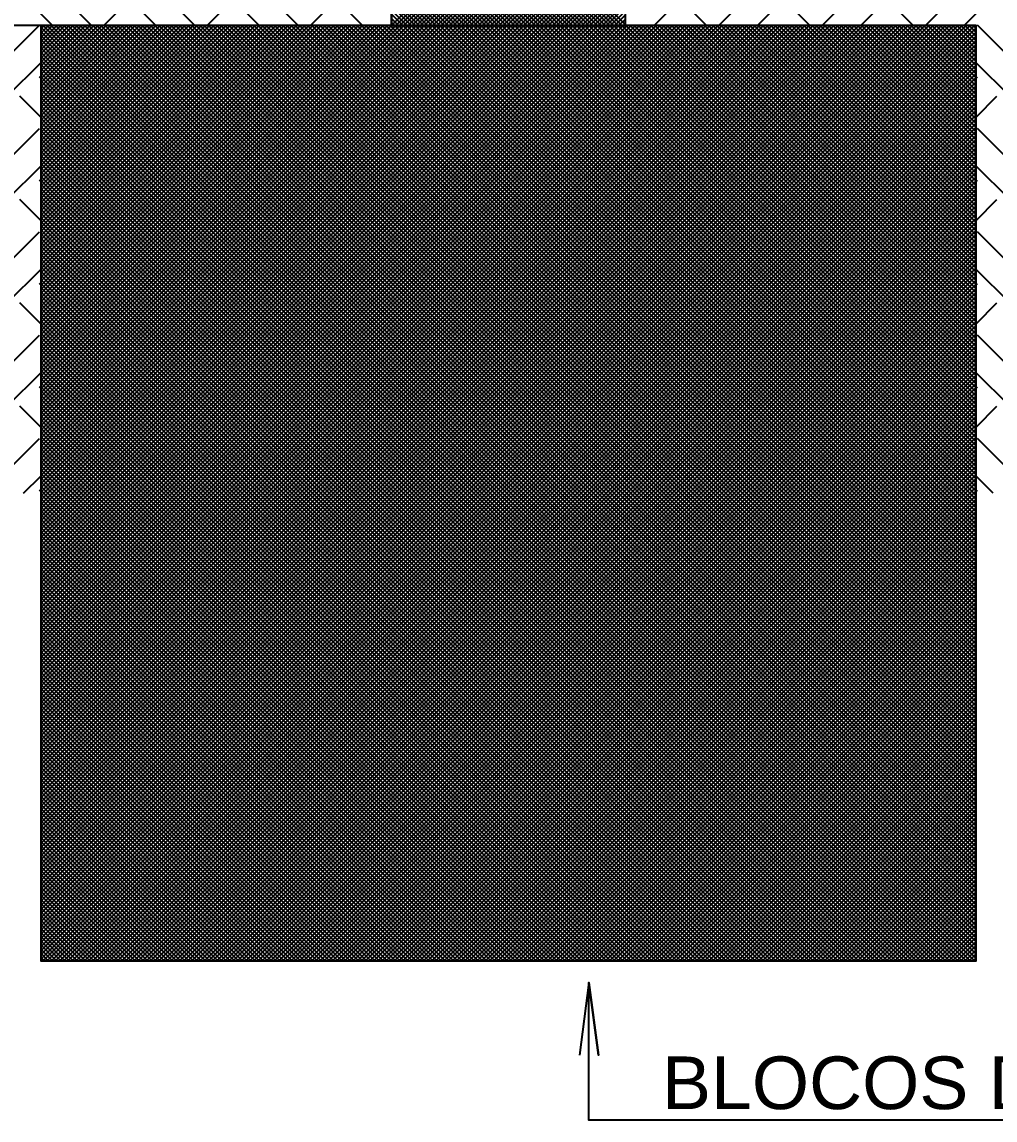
# Model space of a CAD drawing. Extents: x 0 to 119, y 0 to 84.
# Drawn here: x 56.791 to 60.12, y 44.114 to 47.871 of the extents above; entities that cross this region are included whole.
import ezdxf

# ---------------------------------------------------------------- set-up
doc = ezdxf.new("R2010")
doc.units = 0
doc.header["$MEASUREMENT"] = 0
doc.linetypes.add('ESTILO_TQS_0002', pattern=[0.4, 0.1, -0.3])
for name, color, linetype in [('1', 3, 'CONTINUOUS'), ('29', 9, 'CONTINUOUS'), ('3', 7, 'CONTINUOUS'), ('32', 250, 'CONTINUOUS'), ('6', 178, 'CONTINUOUS')]:
    doc.layers.add(name, color=color, linetype=linetype)
doc.styles.add('TQS_ARIAL', font='arial.ttf')

msp = doc.modelspace()

# ---------------------------------------------------------------- linework, layer by layer
at = {"layer": '1', "color": 3, "linetype": 'Continuous'}
for p, q in [((57.027602, 47.859796), (56.850825, 48.036573)), ((57.381155, 47.859796), (57.204378, 48.036573)), ((57.734708, 47.859796), (57.557932, 48.036573)), ((59.175983, 47.859796), (59.35276, 48.036573)), ((59.529537, 47.859796), (59.706314, 48.036573)), ((59.88309, 47.859796), (60.059867, 48.036573)), ((56.89575, 47.859065), (56.784534, 47.970282)), ((57.249304, 47.859065), (57.138087, 47.970282)), ((57.602857, 47.859065), (57.49164, 47.970282)), ((57.95641, 47.859065), (57.845194, 47.970282)), ((58.954281, 47.859065), (59.065498, 47.970282)), ((59.307835, 47.859065), (59.419051, 47.970282)), ((59.661388, 47.859065), (59.772605, 47.970282)), ((60.014942, 47.859065), (60.126158, 47.970282)), ((57.071065, 47.859065), (57.138087, 47.926088)), ((57.424618, 47.859065), (57.49164, 47.926088)), ((57.778171, 47.859065), (57.845194, 47.926088)), ((59.13252, 47.859065), (59.065498, 47.926088)), ((59.486074, 47.859065), (59.419051, 47.926088)), ((59.839627, 47.859065), (59.772605, 47.926088)), ((56.674048, 47.68302), (56.850825, 47.859796)), ((56.982676, 47.859065), (56.982676, 47.859065)), ((57.028333, 47.859065), (57.028333, 47.859065)), ((57.160915, 47.859065), (57.160915, 47.859065)), ((57.203647, 47.859065), (57.204378, 47.859796)), ((57.33623, 47.859065), (57.33623, 47.859065)), ((57.381886, 47.859065), (57.381886, 47.859065)), ((57.514469, 47.859065), (57.514469, 47.859065)), ((57.557201, 47.859065), (57.557932, 47.859796)), ((57.689783, 47.859065), (57.689783, 47.859065)), ((57.735439, 47.859065), (57.735439, 47.859065)), ((57.868022, 47.859065), (57.868022, 47.859065)), ((57.910754, 47.859065), (57.911485, 47.859796)), ((58.043336, 47.859065), (58.043336, 47.859065)), ((58.867355, 47.859065), (58.867355, 47.859065)), ((58.999938, 47.859065), (58.999207, 47.859796)), ((59.04267, 47.859065), (59.04267, 47.859065)), ((59.175252, 47.859065), (59.175252, 47.859065)), ((59.220909, 47.859065), (59.220909, 47.859065)), ((59.353491, 47.859065), (59.35276, 47.859796)), ((59.396223, 47.859065), (59.396223, 47.859065)), ((59.528806, 47.859065), (59.528806, 47.859065)), ((59.574462, 47.859065), (59.574462, 47.859065)), ((59.707045, 47.859065), (59.706314, 47.859796)), ((59.749777, 47.859065), (59.749777, 47.859065)), ((59.882359, 47.859065), (59.882359, 47.859065)), ((59.928016, 47.859065), (59.928016, 47.859065)), ((60.236644, 47.68302), (60.059867, 47.859796)), ((56.855346, 47.811081), (56.855346, 47.811081)), ((60.055346, 47.811081), (60.055346, 47.811081)), ((56.740339, 47.616728), (56.855346, 47.731735)), ((60.170352, 47.616728), (60.055346, 47.731735)), ((56.855346, 47.678499), (56.850825, 47.68302)), ((60.055346, 47.678499), (60.059867, 47.68302)), ((56.855346, 47.545916), (56.784534, 47.616728)), ((60.055346, 47.545916), (60.126158, 47.616728)), ((56.674048, 47.329466), (56.850825, 47.506243)), ((60.236644, 47.329466), (60.059867, 47.506243)), ((56.855346, 47.457528), (56.855346, 47.457528)), ((60.055346, 47.457528), (60.055346, 47.457528)), ((56.740339, 47.263175), (56.855346, 47.378181)), ((60.170352, 47.263175), (60.055346, 47.378181)), ((56.855346, 47.324945), (56.850825, 47.329466)), ((60.055346, 47.324945), (60.059867, 47.329466)), ((56.855346, 47.192363), (56.784534, 47.263175)), ((60.055346, 47.192363), (60.126158, 47.263175)), ((56.674048, 46.975913), (56.850825, 47.152689)), ((60.236644, 46.975913), (60.059867, 47.152689)), ((56.855346, 47.103974), (56.855346, 47.103974)), ((60.055346, 47.103974), (60.055346, 47.103974)), ((56.740339, 46.909622), (56.855346, 47.024628)), ((60.170352, 46.909622), (60.055346, 47.024628)), ((56.855346, 46.971392), (56.850825, 46.975913)), ((60.055346, 46.971392), (60.059867, 46.975913)), ((56.855346, 46.838809), (56.784534, 46.909622)), ((60.055346, 46.838809), (60.126158, 46.909622)), ((56.674048, 46.622359), (56.850825, 46.799136)), ((60.236644, 46.622359), (60.059867, 46.799136)), ((56.855346, 46.750421), (56.855346, 46.750421)), ((60.055346, 46.750421), (60.055346, 46.750421)), ((56.740339, 46.556068), (56.855346, 46.671075)), ((60.170352, 46.556068), (60.055346, 46.671075)), ((56.855346, 46.617838), (56.850825, 46.622359)), ((60.055346, 46.617838), (60.059867, 46.622359)), ((56.855346, 46.485256), (56.784534, 46.556068)), ((60.055346, 46.485256), (60.126158, 46.556068)), ((56.674048, 46.268806), (56.850825, 46.445583)), ((60.236644, 46.268806), (60.059867, 46.445583)), ((56.855346, 46.396868), (56.855346, 46.396868)), ((60.055346, 46.396868), (60.055346, 46.396868)), ((56.79689, 46.259065), (56.855346, 46.317521)), ((60.113802, 46.259065), (60.055346, 46.317521)), ((56.855346, 46.264285), (56.850825, 46.268806)), ((60.055346, 46.264285), (60.059867, 46.268806))]:
    msp.add_line(p, q, dxfattribs=at)
at = {"layer": '29', "color": 9, "linetype": 'Continuous'}
for p, q in [((58.055346, 48.661209), (58.855346, 47.861209)), ((58.055346, 47.859065), (58.855346, 48.658866)), ((58.055346, 48.647067), (58.843348, 47.859065)), ((58.055346, 48.632925), (58.829206, 47.859065)), ((58.055346, 48.618783), (58.815064, 47.859065)), ((58.069687, 47.859065), (58.855346, 48.644724)), ((58.083829, 47.859065), (58.855346, 48.630582)), ((58.097971, 47.859065), (58.855346, 48.61644)), ((58.055346, 48.604641), (58.800922, 47.859065)), ((58.055346, 48.590499), (58.78678, 47.859065)), ((58.112113, 47.859065), (58.855346, 48.602298)), ((58.126256, 47.859065), (58.855346, 48.588155)), ((58.055346, 48.576357), (58.772637, 47.859065)), ((58.055346, 48.562215), (58.758495, 47.859065)), ((58.055346, 48.548072), (58.744353, 47.859065)), ((58.140398, 47.859065), (58.855346, 48.574013)), ((58.15454, 47.859065), (58.855346, 48.559871)), ((58.168682, 47.859065), (58.855346, 48.545729)), ((58.055346, 48.53393), (58.730211, 47.859065)), ((58.055346, 48.519788), (58.716069, 47.859065)), ((58.055346, 48.505646), (58.701927, 47.859065)), ((58.182824, 47.859065), (58.855346, 48.531587)), ((58.196966, 47.859065), (58.855346, 48.517445)), ((58.211108, 47.859065), (58.855346, 48.503303)), ((58.055346, 48.491504), (58.687785, 47.859065)), ((58.055346, 48.477362), (58.673642, 47.859065)), ((58.225251, 47.859065), (58.855346, 48.489161)), ((58.239393, 47.859065), (58.855346, 48.475018)), ((58.055346, 48.46322), (58.6595, 47.859065)), ((58.055346, 48.449077), (58.645358, 47.859065)), ((58.055346, 48.434935), (58.631216, 47.859065)), ((58.253535, 47.859065), (58.855346, 48.460876)), ((58.267677, 47.859065), (58.855346, 48.446734)), ((58.281819, 47.859065), (58.855346, 48.432592)), ((58.055346, 48.420793), (58.617074, 47.859065)), ((58.055346, 48.406651), (58.602932, 47.859065)), ((58.055346, 48.392509), (58.58879, 47.859065)), ((58.295961, 47.859065), (58.855346, 48.41845)), ((58.310103, 47.859065), (58.855346, 48.404308)), ((58.324246, 47.859065), (58.855346, 48.390166)), ((58.055346, 48.378367), (58.574648, 47.859065)), ((58.055346, 48.364225), (58.560505, 47.859065)), ((58.338388, 47.859065), (58.855346, 48.376023)), ((58.35253, 47.859065), (58.855346, 48.361881)), ((58.055346, 48.350083), (58.546363, 47.859065)), ((58.055346, 48.33594), (58.532221, 47.859065)), ((58.055346, 48.321798), (58.518079, 47.859065)), ((58.366672, 47.859065), (58.855346, 48.347739)), ((58.380814, 47.859065), (58.855346, 48.333597)), ((58.394956, 47.859065), (58.855346, 48.319455)), ((58.055346, 48.307656), (58.503937, 47.859065)), ((58.055346, 48.293514), (58.489795, 47.859065)), ((58.055346, 48.279372), (58.475653, 47.859065)), ((58.409098, 47.859065), (58.855346, 48.305313)), ((58.42324, 47.859065), (58.855346, 48.291171)), ((58.055346, 48.26523), (58.46151, 47.859065)), ((58.055346, 48.251088), (58.447368, 47.859065)), ((58.437383, 47.859065), (58.855346, 48.277028)), ((58.451525, 47.859065), (58.855346, 48.262886)), ((58.465667, 47.859065), (58.855346, 48.248744)), ((58.055346, 48.236945), (58.433226, 47.859065)), ((58.055346, 48.222803), (58.419084, 47.859065)), ((58.055346, 48.208661), (58.404942, 47.859065)), ((58.479809, 47.859065), (58.855346, 48.234602)), ((58.493951, 47.859065), (58.855346, 48.22046)), ((58.508093, 47.859065), (58.855346, 48.206318)), ((58.055346, 48.194519), (58.3908, 47.859065)), ((58.055346, 48.180377), (58.376658, 47.859065)), ((58.055346, 48.166235), (58.362516, 47.859065)), ((58.522235, 47.859065), (58.855346, 48.192176)), ((58.536378, 47.859065), (58.855346, 48.178034)), ((58.055346, 48.152093), (58.348373, 47.859065)), ((58.055346, 48.13795), (58.334231, 47.859065)), ((58.55052, 47.859065), (58.855346, 48.163891)), ((58.564662, 47.859065), (58.855346, 48.149749)), ((58.578804, 47.859065), (58.855346, 48.135607)), ((58.055346, 48.123808), (58.320089, 47.859065)), ((58.055346, 48.109666), (58.305947, 47.859065)), ((58.055346, 48.095524), (58.291805, 47.859065)), ((58.592946, 47.859065), (58.855346, 48.121465)), ((58.607088, 47.859065), (58.855346, 48.107323)), ((58.62123, 47.859065), (58.855346, 48.093181)), ((58.055346, 48.081382), (58.277663, 47.859065)), ((58.055346, 48.06724), (58.263521, 47.859065)), ((58.055346, 48.053098), (58.249378, 47.859065)), ((58.635373, 47.859065), (58.855346, 48.079039)), ((58.649515, 47.859065), (58.855346, 48.064896)), ((58.055346, 48.038956), (58.235236, 47.859065)), ((58.055346, 48.024813), (58.221094, 47.859065)), ((58.663657, 47.859065), (58.855346, 48.050754)), ((58.677799, 47.859065), (58.855346, 48.036612)), ((58.691941, 47.859065), (58.855346, 48.02247)), ((58.055346, 48.010671), (58.206952, 47.859065)), ((58.055346, 47.996529), (58.19281, 47.859065)), ((58.055346, 47.982387), (58.178668, 47.859065)), ((58.706083, 47.859065), (58.855346, 48.008328)), ((58.720225, 47.859065), (58.855346, 47.994186)), ((58.734367, 47.859065), (58.855346, 47.980044)), ((58.055346, 47.968245), (58.164526, 47.859065)), ((58.055346, 47.954103), (58.150383, 47.859065)), ((58.055346, 47.939961), (58.136241, 47.859065)), ((58.74851, 47.859065), (58.855346, 47.965901)), ((58.762652, 47.859065), (58.855346, 47.951759)), ((58.055346, 47.925818), (58.122099, 47.859065)), ((58.055346, 47.911676), (58.107957, 47.859065)), ((58.776794, 47.859065), (58.855346, 47.937617)), ((58.790936, 47.859065), (58.855346, 47.923475)), ((58.805078, 47.859065), (58.855346, 47.909333)), ((58.055346, 47.897534), (58.093815, 47.859065)), ((58.055346, 47.883392), (58.079673, 47.859065)), ((58.055346, 47.86925), (58.065531, 47.859065)), ((58.81922, 47.859065), (58.855346, 47.895191)), ((58.833362, 47.859065), (58.855346, 47.881049)), ((58.847505, 47.859065), (58.855346, 47.866907)), ((56.855346, 44.664825), (60.049586, 47.859065)), ((56.855346, 44.678967), (60.035444, 47.859065)), ((56.855346, 44.693109), (60.021302, 47.859065)), ((56.855346, 44.707251), (60.00716, 47.859065)), ((56.855346, 44.721394), (59.993018, 47.859065)), ((56.855346, 44.735536), (59.978875, 47.859065)), ((56.855346, 44.749678), (59.964733, 47.859065)), ((56.855346, 44.76382), (59.950591, 47.859065)), ((56.855346, 44.777962), (59.936449, 47.859065)), ((56.855346, 44.792104), (59.922307, 47.859065)), ((56.855346, 44.806246), (59.908165, 47.859065)), ((56.855346, 44.820389), (59.894023, 47.859065)), ((56.855346, 44.834531), (59.87988, 47.859065)), ((56.855346, 44.848673), (59.865738, 47.859065)), ((56.855346, 44.862815), (59.851596, 47.859065)), ((56.855346, 44.876957), (59.837454, 47.859065)), ((56.855346, 44.891099), (59.823312, 47.859065)), ((56.855346, 44.905241), (59.80917, 47.859065)), ((56.855346, 44.919383), (59.795028, 47.859065)), ((56.855346, 44.933526), (59.780885, 47.859065)), ((56.855346, 44.947668), (59.766743, 47.859065)), ((56.855346, 44.96181), (59.752601, 47.859065)), ((56.855346, 44.975952), (59.738459, 47.859065)), ((56.855346, 44.990094), (59.724317, 47.859065)), ((56.855346, 45.004236), (59.710175, 47.859065)), ((56.855346, 45.018378), (59.696033, 47.859065)), ((56.855346, 45.032521), (59.681891, 47.859065)), ((56.855346, 45.046663), (59.667748, 47.859065)), ((56.855346, 45.060805), (59.653606, 47.859065)), ((56.855346, 45.074947), (59.639464, 47.859065)), ((56.855346, 45.089089), (59.625322, 47.859065)), ((56.855346, 45.103231), (59.61118, 47.859065)), ((56.855346, 45.117373), (59.597038, 47.859065)), ((56.855346, 45.131515), (59.582896, 47.859065)), ((56.855346, 45.145658), (59.568753, 47.859065)), ((56.855346, 45.1598), (59.554611, 47.859065)), ((56.855346, 45.173942), (59.540469, 47.859065)), ((56.855346, 45.188084), (59.526327, 47.859065)), ((56.855346, 45.202226), (59.512185, 47.859065)), ((56.855346, 45.216368), (59.498043, 47.859065)), ((56.855346, 45.23051), (59.483901, 47.859065)), ((56.855346, 45.244653), (59.469759, 47.859065)), ((56.855346, 45.258795), (59.455616, 47.859065)), ((56.855346, 45.272937), (59.441474, 47.859065)), ((56.855346, 45.287079), (59.427332, 47.859065)), ((56.855346, 45.301221), (59.41319, 47.859065)), ((56.855346, 45.315363), (59.399048, 47.859065)), ((56.855346, 45.329505), (59.384906, 47.859065)), ((56.855346, 45.343648), (59.370764, 47.859065)), ((56.855346, 45.35779), (59.356621, 47.859065)), ((56.855346, 45.371932), (59.342479, 47.859065)), ((56.855346, 45.386074), (59.328337, 47.859065)), ((56.855346, 45.400216), (59.314195, 47.859065)), ((56.855346, 45.414358), (59.300053, 47.859065)), ((56.855346, 45.4285), (59.285911, 47.859065)), ((56.855346, 45.442642), (59.271769, 47.859065)), ((56.855346, 45.456785), (59.257626, 47.859065)), ((56.855346, 45.470927), (59.243484, 47.859065)), ((56.855346, 45.485069), (59.229342, 47.859065)), ((56.855346, 45.499211), (59.2152, 47.859065)), ((56.855346, 45.513353), (59.201058, 47.859065)), ((56.855346, 45.527495), (59.186916, 47.859065)), ((56.855346, 45.541637), (59.172774, 47.859065)), ((56.855346, 45.55578), (59.158632, 47.859065)), ((56.855346, 45.569922), (59.144489, 47.859065)), ((56.855346, 45.584064), (59.130347, 47.859065)), ((56.855346, 45.598206), (59.116205, 47.859065)), ((56.855346, 45.612348), (59.102063, 47.859065)), ((56.855346, 45.62649), (59.087921, 47.859065)), ((56.855346, 45.640632), (59.073779, 47.859065)), ((56.855346, 45.654775), (59.059637, 47.859065)), ((56.855346, 45.668917), (59.045494, 47.859065)), ((56.855346, 45.683059), (59.031352, 47.859065)), ((56.855346, 45.697201), (59.01721, 47.859065)), ((56.855346, 45.711343), (59.003068, 47.859065)), ((56.855346, 45.725485), (58.988926, 47.859065)), ((56.855346, 45.739627), (58.974784, 47.859065)), ((56.855346, 45.753769), (58.960642, 47.859065)), ((56.855346, 45.767912), (58.946499, 47.859065)), ((56.855346, 45.782054), (58.932357, 47.859065)), ((56.855346, 45.796196), (58.918215, 47.859065)), ((56.855346, 45.810338), (58.904073, 47.859065)), ((56.855346, 45.82448), (58.889931, 47.859065)), ((56.855346, 45.838622), (58.875789, 47.859065)), ((56.855346, 45.852764), (58.861647, 47.859065)), ((56.855346, 45.866907), (58.847505, 47.859065)), ((56.855346, 45.881049), (58.833362, 47.859065)), ((56.855346, 45.895191), (58.81922, 47.859065)), ((56.855346, 45.909333), (58.805078, 47.859065)), ((56.855346, 45.923475), (58.790936, 47.859065)), ((56.855346, 45.937617), (58.776794, 47.859065)), ((56.855346, 45.951759), (58.762652, 47.859065)), ((56.855346, 45.965901), (58.74851, 47.859065)), ((56.855346, 45.980044), (58.734367, 47.859065)), ((56.855346, 45.994186), (58.720225, 47.859065)), ((56.855346, 46.008328), (58.706083, 47.859065)), ((56.855346, 46.02247), (58.691941, 47.859065)), ((56.855346, 46.036612), (58.677799, 47.859065)), ((56.855346, 46.050754), (58.663657, 47.859065)), ((56.855346, 46.064896), (58.649515, 47.859065)), ((56.855346, 46.079039), (58.635373, 47.859065)), ((56.855346, 46.093181), (58.62123, 47.859065)), ((56.855346, 46.107323), (58.607088, 47.859065)), ((56.855346, 46.121465), (58.592946, 47.859065)), ((56.855346, 46.135607), (58.578804, 47.859065)), ((56.855346, 46.149749), (58.564662, 47.859065)), ((56.855346, 46.163891), (58.55052, 47.859065)), ((56.855346, 46.178034), (58.536378, 47.859065)), ((56.855346, 46.192176), (58.522235, 47.859065)), ((56.855346, 46.206318), (58.508093, 47.859065)), ((56.855346, 46.22046), (58.493951, 47.859065)), ((56.855346, 46.234602), (58.479809, 47.859065)), ((56.855346, 46.248744), (58.465667, 47.859065)), ((56.855346, 46.262886), (58.451525, 47.859065)), ((56.855346, 46.277028), (58.437383, 47.859065)), ((56.855346, 46.291171), (58.42324, 47.859065)), ((56.855346, 46.305313), (58.409098, 47.859065)), ((56.855346, 46.319455), (58.394956, 47.859065)), ((56.855346, 46.333597), (58.380814, 47.859065)), ((56.855346, 46.347739), (58.366672, 47.859065)), ((56.855346, 46.361881), (58.35253, 47.859065)), ((56.855346, 46.376023), (58.338388, 47.859065)), ((56.855346, 46.390166), (58.324246, 47.859065)), ((56.855346, 46.404308), (58.310103, 47.859065)), ((56.855346, 46.41845), (58.295961, 47.859065)), ((56.855346, 46.432592), (58.281819, 47.859065)), ((56.855346, 46.446734), (58.267677, 47.859065)), ((56.855346, 46.460876), (58.253535, 47.859065)), ((56.855346, 46.475018), (58.239393, 47.859065)), ((56.855346, 46.489161), (58.225251, 47.859065)), ((56.855346, 46.503303), (58.211108, 47.859065)), ((56.855346, 46.517445), (58.196966, 47.859065)), ((56.855346, 46.531587), (58.182824, 47.859065)), ((56.855346, 46.545729), (58.168682, 47.859065)), ((56.855346, 46.559871), (58.15454, 47.859065)), ((56.855346, 46.574013), (58.140398, 47.859065)), ((56.855346, 46.588155), (58.126256, 47.859065)), ((56.855346, 46.602298), (58.112113, 47.859065)), ((56.855346, 46.61644), (58.097971, 47.859065)), ((56.855346, 46.630582), (58.083829, 47.859065)), ((56.855346, 46.644724), (58.069687, 47.859065)), ((56.855346, 46.658866), (58.055346, 47.859065)), ((56.855346, 46.673008), (58.041403, 47.859065)), ((56.855346, 46.68715), (58.027261, 47.859065)), ((56.855346, 46.701293), (58.013119, 47.859065)), ((56.855346, 46.715435), (57.998976, 47.859065)), ((56.855346, 46.729577), (57.984834, 47.859065)), ((56.855346, 46.743719), (57.970692, 47.859065)), ((56.855346, 46.757861), (57.95655, 47.859065)), ((56.855346, 46.772003), (57.942408, 47.859065)), ((56.855346, 46.786145), (57.928266, 47.859065)), ((56.855346, 46.800287), (57.914124, 47.859065)), ((56.855346, 46.81443), (57.899981, 47.859065)), ((56.855346, 46.828572), (57.885839, 47.859065)), ((56.855346, 46.842714), (57.871697, 47.859065)), ((56.855346, 46.856856), (57.857555, 47.859065)), ((56.855346, 46.870998), (57.843413, 47.859065)), ((56.855346, 46.88514), (57.829271, 47.859065)), ((56.855346, 46.899282), (57.815129, 47.859065)), ((56.855346, 46.913425), (57.800987, 47.859065)), ((56.855346, 46.927567), (57.786844, 47.859065)), ((56.855346, 46.941709), (57.772702, 47.859065)), ((56.855346, 46.955851), (57.75856, 47.859065)), ((56.855346, 46.969993), (57.744418, 47.859065)), ((56.855346, 46.984135), (57.730276, 47.859065)), ((56.855346, 46.998277), (57.716134, 47.859065)), ((56.855346, 47.01242), (57.701992, 47.859065)), ((56.855346, 47.026562), (57.687849, 47.859065)), ((56.855346, 47.040704), (57.673707, 47.859065)), ((56.855346, 47.054846), (57.659565, 47.859065)), ((56.855346, 47.068988), (57.645423, 47.859065)), ((56.855346, 47.08313), (57.631281, 47.859065)), ((56.855346, 47.097272), (57.617139, 47.859065)), ((56.855346, 47.111414), (57.602997, 47.859065)), ((56.855346, 47.125557), (57.588854, 47.859065)), ((56.855346, 47.139699), (57.574712, 47.859065)), ((56.855346, 47.153841), (57.56057, 47.859065)), ((56.855346, 47.167983), (57.546428, 47.859065)), ((56.855346, 47.182125), (57.532286, 47.859065)), ((56.855346, 47.196267), (57.518144, 47.859065)), ((56.855346, 47.210409), (57.504002, 47.859065)), ((56.855346, 47.224552), (57.48986, 47.859065)), ((56.855346, 47.238694), (57.475717, 47.859065)), ((56.855346, 47.252836), (57.461575, 47.859065)), ((56.855346, 47.266978), (57.447433, 47.859065)), ((56.855346, 47.28112), (57.433291, 47.859065)), ((56.855346, 47.295262), (57.419149, 47.859065)), ((56.855346, 47.309404), (57.405007, 47.859065)), ((56.855346, 47.323547), (57.390865, 47.859065)), ((56.855346, 47.337689), (57.376722, 47.859065)), ((56.855346, 47.351831), (57.36258, 47.859065)), ((56.855346, 47.365973), (57.348438, 47.859065)), ((56.855346, 47.380115), (57.334296, 47.859065)), ((56.855346, 47.394257), (57.320154, 47.859065)), ((56.855346, 47.408399), (57.306012, 47.859065)), ((56.855346, 47.422541), (57.29187, 47.859065)), ((56.855346, 47.436684), (57.277727, 47.859065)), ((56.855346, 47.450826), (57.263585, 47.859065)), ((56.855346, 47.464968), (57.249443, 47.859065)), ((56.855346, 47.47911), (57.235301, 47.859065)), ((56.855346, 47.493252), (57.221159, 47.859065)), ((56.855346, 47.507394), (57.207017, 47.859065)), ((56.855346, 47.521536), (57.192875, 47.859065)), ((56.855346, 47.535679), (57.178733, 47.859065)), ((56.855346, 47.549821), (57.16459, 47.859065)), ((56.855346, 47.563963), (57.150448, 47.859065)), ((56.855346, 47.578105), (57.136306, 47.859065)), ((56.855346, 47.592247), (57.122164, 47.859065)), ((56.855346, 47.606389), (57.108022, 47.859065)), ((56.855346, 47.620531), (57.09388, 47.859065)), ((56.855346, 47.634673), (57.079738, 47.859065)), ((56.855346, 47.648816), (57.065595, 47.859065)), ((56.855346, 47.662958), (57.051453, 47.859065)), ((56.855346, 47.6771), (57.037311, 47.859065)), ((56.855346, 47.691242), (57.023169, 47.859065)), ((56.855346, 47.705384), (57.009027, 47.859065)), ((56.855346, 47.719526), (56.994885, 47.859065)), ((56.855346, 47.733668), (56.980743, 47.859065)), ((56.855346, 47.747811), (56.966601, 47.859065)), ((56.855346, 47.761953), (56.952458, 47.859065)), ((56.855346, 47.776095), (56.938316, 47.859065)), ((56.855346, 47.790237), (56.924174, 47.859065)), ((56.855346, 47.804379), (56.910032, 47.859065)), ((56.855346, 47.818521), (56.89589, 47.859065)), ((56.855346, 47.832663), (56.881748, 47.859065)), ((56.855346, 47.846806), (56.867606, 47.859065)), ((56.855346, 47.853026), (60.049307, 44.659065)), ((56.855346, 47.838884), (60.035165, 44.659065)), ((56.863449, 47.859065), (60.055346, 44.667168)), ((56.863728, 44.659065), (60.055346, 47.850683)), ((56.877591, 47.859065), (60.055346, 44.681311)), ((56.87787, 44.659065), (60.055346, 47.836541)), ((56.891733, 47.859065), (60.055346, 44.695453)), ((56.905876, 47.859065), (60.055346, 44.709595)), ((56.920018, 47.859065), (60.055346, 44.723737)), ((56.93416, 47.859065), (60.055346, 44.737879)), ((56.948302, 47.859065), (60.055346, 44.752021)), ((56.962444, 47.859065), (60.055346, 44.766163)), ((56.976586, 47.859065), (60.055346, 44.780305)), ((56.990728, 47.859065), (60.055346, 44.794448)), ((57.00487, 47.859065), (60.055346, 44.80859)), ((57.019013, 47.859065), (60.055346, 44.822732)), ((57.033155, 47.859065), (60.055346, 44.836874)), ((57.047297, 47.859065), (60.055346, 44.851016)), ((57.061439, 47.859065), (60.055346, 44.865158)), ((57.075581, 47.859065), (60.055346, 44.8793)), ((57.089723, 47.859065), (60.055346, 44.893443)), ((57.103865, 47.859065), (60.055346, 44.907585)), ((57.118008, 47.859065), (60.055346, 44.921727)), ((57.13215, 47.859065), (60.055346, 44.935869)), ((57.146292, 47.859065), (60.055346, 44.950011)), ((57.160434, 47.859065), (60.055346, 44.964153)), ((57.174576, 47.859065), (60.055346, 44.978295)), ((57.188718, 47.859065), (60.055346, 44.992437)), ((57.20286, 47.859065), (60.055346, 45.00658)), ((57.217003, 47.859065), (60.055346, 45.020722)), ((57.231145, 47.859065), (60.055346, 45.034864)), ((57.245287, 47.859065), (60.055346, 45.049006)), ((57.259429, 47.859065), (60.055346, 45.063148)), ((57.273571, 47.859065), (60.055346, 45.07729)), ((57.287713, 47.859065), (60.055346, 45.091432)), ((57.301855, 47.859065), (60.055346, 45.105575)), ((57.315997, 47.859065), (60.055346, 45.119717)), ((57.33014, 47.859065), (60.055346, 45.133859)), ((57.344282, 47.859065), (60.055346, 45.148001)), ((57.358424, 47.859065), (60.055346, 45.162143)), ((57.372566, 47.859065), (60.055346, 45.176285)), ((57.386708, 47.859065), (60.055346, 45.190427)), ((57.40085, 47.859065), (60.055346, 45.20457)), ((57.414992, 47.859065), (60.055346, 45.218712)), ((57.429135, 47.859065), (60.055346, 45.232854)), ((57.443277, 47.859065), (60.055346, 45.246996)), ((57.457419, 47.859065), (60.055346, 45.261138)), ((57.471561, 47.859065), (60.055346, 45.27528)), ((57.485703, 47.859065), (60.055346, 45.289422)), ((57.499845, 47.859065), (60.055346, 45.303564)), ((57.513987, 47.859065), (60.055346, 45.317707)), ((57.52813, 47.859065), (60.055346, 45.331849)), ((57.542272, 47.859065), (60.055346, 45.345991)), ((57.556414, 47.859065), (60.055346, 45.360133)), ((57.570556, 47.859065), (60.055346, 45.374275)), ((57.584698, 47.859065), (60.055346, 45.388417)), ((57.59884, 47.859065), (60.055346, 45.402559)), ((57.612982, 47.859065), (60.055346, 45.416702)), ((57.627124, 47.859065), (60.055346, 45.430844)), ((57.641267, 47.859065), (60.055346, 45.444986)), ((57.655409, 47.859065), (60.055346, 45.459128)), ((57.669551, 47.859065), (60.055346, 45.47327)), ((57.683693, 47.859065), (60.055346, 45.487412)), ((57.697835, 47.859065), (60.055346, 45.501554)), ((57.711977, 47.859065), (60.055346, 45.515697)), ((57.726119, 47.859065), (60.055346, 45.529839)), ((57.740262, 47.859065), (60.055346, 45.543981)), ((57.754404, 47.859065), (60.055346, 45.558123)), ((57.768546, 47.859065), (60.055346, 45.572265)), ((57.782688, 47.859065), (60.055346, 45.586407)), ((57.79683, 47.859065), (60.055346, 45.600549)), ((57.810972, 47.859065), (60.055346, 45.614691)), ((57.825114, 47.859065), (60.055346, 45.628834)), ((57.839256, 47.859065), (60.055346, 45.642976)), ((57.853399, 47.859065), (60.055346, 45.657118)), ((57.867541, 47.859065), (60.055346, 45.67126)), ((57.881683, 47.859065), (60.055346, 45.685402)), ((57.895825, 47.859065), (60.055346, 45.699544)), ((57.909967, 47.859065), (60.055346, 45.713686)), ((57.924109, 47.859065), (60.055346, 45.727829)), ((57.938251, 47.859065), (60.055346, 45.741971)), ((57.952394, 47.859065), (60.055346, 45.756113)), ((57.966536, 47.859065), (60.055346, 45.770255)), ((57.980678, 47.859065), (60.055346, 45.784397)), ((57.99482, 47.859065), (60.055346, 45.798539)), ((58.008962, 47.859065), (60.055346, 45.812681)), ((58.023104, 47.859065), (60.055346, 45.826823)), ((58.037246, 47.859065), (60.055346, 45.840966)), ((58.051389, 47.859065), (60.055346, 45.855108)), ((58.065531, 47.859065), (60.055346, 45.86925)), ((58.079673, 47.859065), (60.055346, 45.883392)), ((58.093815, 47.859065), (60.055346, 45.897534)), ((58.107957, 47.859065), (60.055346, 45.911676)), ((58.122099, 47.859065), (60.055346, 45.925818)), ((58.136241, 47.859065), (60.055346, 45.939961)), ((58.150383, 47.859065), (60.055346, 45.954103)), ((58.164526, 47.859065), (60.055346, 45.968245)), ((58.178668, 47.859065), (60.055346, 45.982387)), ((58.19281, 47.859065), (60.055346, 45.996529)), ((58.206952, 47.859065), (60.055346, 46.010671)), ((58.221094, 47.859065), (60.055346, 46.024813)), ((58.235236, 47.859065), (60.055346, 46.038956)), ((58.249378, 47.859065), (60.055346, 46.053098)), ((58.263521, 47.859065), (60.055346, 46.06724)), ((58.277663, 47.859065), (60.055346, 46.081382)), ((58.291805, 47.859065), (60.055346, 46.095524)), ((58.305947, 47.859065), (60.055346, 46.109666)), ((58.320089, 47.859065), (60.055346, 46.123808)), ((58.334231, 47.859065), (60.055346, 46.13795)), ((58.348373, 47.859065), (60.055346, 46.152093)), ((58.362516, 47.859065), (60.055346, 46.166235)), ((58.376658, 47.859065), (60.055346, 46.180377)), ((58.3908, 47.859065), (60.055346, 46.194519)), ((58.404942, 47.859065), (60.055346, 46.208661)), ((58.419084, 47.859065), (60.055346, 46.222803)), ((58.433226, 47.859065), (60.055346, 46.236945)), ((58.447368, 47.859065), (60.055346, 46.251088)), ((58.46151, 47.859065), (60.055346, 46.26523)), ((58.475653, 47.859065), (60.055346, 46.279372)), ((58.489795, 47.859065), (60.055346, 46.293514)), ((58.503937, 47.859065), (60.055346, 46.307656)), ((58.518079, 47.859065), (60.055346, 46.321798)), ((58.532221, 47.859065), (60.055346, 46.33594)), ((58.546363, 47.859065), (60.055346, 46.350083)), ((58.560505, 47.859065), (60.055346, 46.364225)), ((58.574648, 47.859065), (60.055346, 46.378367)), ((58.58879, 47.859065), (60.055346, 46.392509)), ((58.602932, 47.859065), (60.055346, 46.406651)), ((58.617074, 47.859065), (60.055346, 46.420793)), ((58.631216, 47.859065), (60.055346, 46.434935)), ((58.645358, 47.859065), (60.055346, 46.449077)), ((58.6595, 47.859065), (60.055346, 46.46322)), ((58.673642, 47.859065), (60.055346, 46.477362)), ((58.687785, 47.859065), (60.055346, 46.491504)), ((58.701927, 47.859065), (60.055346, 46.505646)), ((58.716069, 47.859065), (60.055346, 46.519788)), ((58.730211, 47.859065), (60.055346, 46.53393)), ((58.744353, 47.859065), (60.055346, 46.548072)), ((58.758495, 47.859065), (60.055346, 46.562215)), ((58.772637, 47.859065), (60.055346, 46.576357)), ((58.78678, 47.859065), (60.055346, 46.590499)), ((58.800922, 47.859065), (60.055346, 46.604641)), ((58.815064, 47.859065), (60.055346, 46.618783)), ((58.829206, 47.859065), (60.055346, 46.632925)), ((58.843348, 47.859065), (60.055346, 46.647067)), ((58.85749, 47.859065), (60.055346, 46.661209)), ((58.871632, 47.859065), (60.055346, 46.675352)), ((58.885775, 47.859065), (60.055346, 46.689494)), ((58.899917, 47.859065), (60.055346, 46.703636)), ((58.914059, 47.859065), (60.055346, 46.717778)), ((58.928201, 47.859065), (60.055346, 46.73192)), ((58.942343, 47.859065), (60.055346, 46.746062)), ((58.956485, 47.859065), (60.055346, 46.760204)), ((58.970627, 47.859065), (60.055346, 46.774347)), ((58.984769, 47.859065), (60.055346, 46.788489)), ((58.998912, 47.859065), (60.055346, 46.802631)), ((59.013054, 47.859065), (60.055346, 46.816773)), ((59.027196, 47.859065), (60.055346, 46.830915)), ((59.041338, 47.859065), (60.055346, 46.845057)), ((59.05548, 47.859065), (60.055346, 46.859199)), ((59.069622, 47.859065), (60.055346, 46.873342)), ((59.083764, 47.859065), (60.055346, 46.887484)), ((59.097907, 47.859065), (60.055346, 46.901626)), ((59.112049, 47.859065), (60.055346, 46.915768)), ((59.126191, 47.859065), (60.055346, 46.92991)), ((59.140333, 47.859065), (60.055346, 46.944052)), ((59.154475, 47.859065), (60.055346, 46.958194)), ((59.168617, 47.859065), (60.055346, 46.972336)), ((59.182759, 47.859065), (60.055346, 46.986479)), ((59.196902, 47.859065), (60.055346, 47.000621)), ((59.211044, 47.859065), (60.055346, 47.014763)), ((59.225186, 47.859065), (60.055346, 47.028905)), ((59.239328, 47.859065), (60.055346, 47.043047)), ((59.25347, 47.859065), (60.055346, 47.057189)), ((59.267612, 47.859065), (60.055346, 47.071331)), ((59.281754, 47.859065), (60.055346, 47.085474)), ((59.295896, 47.859065), (60.055346, 47.099616)), ((59.310039, 47.859065), (60.055346, 47.113758)), ((59.324181, 47.859065), (60.055346, 47.1279)), ((59.338323, 47.859065), (60.055346, 47.142042)), ((59.352465, 47.859065), (60.055346, 47.156184)), ((59.366607, 47.859065), (60.055346, 47.170326)), ((59.380749, 47.859065), (60.055346, 47.184469)), ((59.394891, 47.859065), (60.055346, 47.198611)), ((59.409034, 47.859065), (60.055346, 47.212753)), ((59.423176, 47.859065), (60.055346, 47.226895)), ((59.437318, 47.859065), (60.055346, 47.241037)), ((59.45146, 47.859065), (60.055346, 47.255179)), ((59.465602, 47.859065), (60.055346, 47.269321)), ((59.479744, 47.859065), (60.055346, 47.283463)), ((59.493886, 47.859065), (60.055346, 47.297606)), ((59.508028, 47.859065), (60.055346, 47.311748)), ((59.522171, 47.859065), (60.055346, 47.32589)), ((59.536313, 47.859065), (60.055346, 47.340032)), ((59.550455, 47.859065), (60.055346, 47.354174)), ((59.564597, 47.859065), (60.055346, 47.368316)), ((59.578739, 47.859065), (60.055346, 47.382458)), ((59.592881, 47.859065), (60.055346, 47.396601)), ((59.607023, 47.859065), (60.055346, 47.410743)), ((59.621166, 47.859065), (60.055346, 47.424885)), ((59.635308, 47.859065), (60.055346, 47.439027)), ((59.64945, 47.859065), (60.055346, 47.453169)), ((59.663592, 47.859065), (60.055346, 47.467311)), ((59.677734, 47.859065), (60.055346, 47.481453)), ((59.691876, 47.859065), (60.055346, 47.495595)), ((59.706018, 47.859065), (60.055346, 47.509738)), ((59.720161, 47.859065), (60.055346, 47.52388)), ((59.734303, 47.859065), (60.055346, 47.538022)), ((59.748445, 47.859065), (60.055346, 47.552164)), ((59.762587, 47.859065), (60.055346, 47.566306)), ((59.776729, 47.859065), (60.055346, 47.580448)), ((59.790871, 47.859065), (60.055346, 47.59459)), ((59.805013, 47.859065), (60.055346, 47.608733)), ((59.819155, 47.859065), (60.055346, 47.622875)), ((59.833298, 47.859065), (60.055346, 47.637017)), ((59.84744, 47.859065), (60.055346, 47.651159)), ((59.861582, 47.859065), (60.055346, 47.665301)), ((59.875724, 47.859065), (60.055346, 47.679443)), ((59.889866, 47.859065), (60.055346, 47.693585)), ((59.904008, 47.859065), (60.055346, 47.707728)), ((59.91815, 47.859065), (60.055346, 47.72187)), ((59.932293, 47.859065), (60.055346, 47.736012)), ((59.946435, 47.859065), (60.055346, 47.750154)), ((59.960577, 47.859065), (60.055346, 47.764296)), ((59.974719, 47.859065), (60.055346, 47.778438)), ((59.988861, 47.859065), (60.055346, 47.79258)), ((60.003003, 47.859065), (60.055346, 47.806722)), ((60.017145, 47.859065), (60.055346, 47.820865)), ((60.031288, 47.859065), (60.055346, 47.835007)), ((60.04543, 47.859065), (60.055346, 47.849149)), ((56.855346, 47.824742), (60.021023, 44.659065)), ((56.855346, 47.8106), (60.006881, 44.659065)), ((56.855346, 47.796458), (59.992738, 44.659065)), ((56.892012, 44.659065), (60.055346, 47.822399)), ((56.906155, 44.659065), (60.055346, 47.808256)), ((56.920297, 44.659065), (60.055346, 47.794114)), ((56.855346, 47.782316), (59.978596, 44.659065)), ((56.855346, 47.768173), (59.964454, 44.659065)), ((56.855346, 47.754031), (59.950312, 44.659065)), ((56.934439, 44.659065), (60.055346, 47.779972)), ((56.948581, 44.659065), (60.055346, 47.76583)), ((56.962723, 44.659065), (60.055346, 47.751688)), ((56.855346, 47.739889), (59.93617, 44.659065)), ((56.855346, 47.725747), (59.922028, 44.659065)), ((56.976865, 44.659065), (60.055346, 47.737546)), ((56.991007, 44.659065), (60.055346, 47.723404)), ((56.855346, 47.711605), (59.907886, 44.659065)), ((56.855346, 47.697463), (59.893744, 44.659065)), ((56.855346, 47.683321), (59.879601, 44.659065)), ((57.00515, 44.659065), (60.055346, 47.709262)), ((57.019292, 44.659065), (60.055346, 47.695119)), ((57.033434, 44.659065), (60.055346, 47.680977)), ((56.855346, 47.669178), (59.865459, 44.659065)), ((56.855346, 47.655036), (59.851317, 44.659065)), ((56.855346, 47.640894), (59.837175, 44.659065)), ((57.047576, 44.659065), (60.055346, 47.666835)), ((57.061718, 44.659065), (60.055346, 47.652693)), ((57.07586, 44.659065), (60.055346, 47.638551)), ((56.855346, 47.626752), (59.823033, 44.659065)), ((56.855346, 47.61261), (59.808891, 44.659065)), ((57.090002, 44.659065), (60.055346, 47.624409)), ((57.104145, 44.659065), (60.055346, 47.610267)), ((56.855346, 47.598468), (59.794749, 44.659065)), ((56.855346, 47.584326), (59.780606, 44.659065)), ((56.855346, 47.570184), (59.766464, 44.659065)), ((57.118287, 44.659065), (60.055346, 47.596124)), ((57.132429, 44.659065), (60.055346, 47.581982)), ((57.146571, 44.659065), (60.055346, 47.56784)), ((56.855346, 47.556041), (59.752322, 44.659065)), ((56.855346, 47.541899), (59.73818, 44.659065)), ((56.855346, 47.527757), (59.724038, 44.659065)), ((57.160713, 44.659065), (60.055346, 47.553698)), ((57.174855, 44.659065), (60.055346, 47.539556)), ((56.855346, 47.513615), (59.709896, 44.659065)), ((56.855346, 47.499473), (59.695754, 44.659065)), ((57.188997, 44.659065), (60.055346, 47.525414)), ((57.203139, 44.659065), (60.055346, 47.511272)), ((57.217282, 44.659065), (60.055346, 47.497129)), ((56.855346, 47.485331), (59.681611, 44.659065)), ((56.855346, 47.471189), (59.667469, 44.659065)), ((56.855346, 47.457046), (59.653327, 44.659065)), ((57.231424, 44.659065), (60.055346, 47.482987)), ((57.245566, 44.659065), (60.055346, 47.468845)), ((57.259708, 44.659065), (60.055346, 47.454703)), ((56.855346, 47.442904), (59.639185, 44.659065)), ((56.855346, 47.428762), (59.625043, 44.659065)), ((56.855346, 47.41462), (59.610901, 44.659065)), ((57.27385, 44.659065), (60.055346, 47.440561)), ((57.287992, 44.659065), (60.055346, 47.426419)), ((56.855346, 47.400478), (59.596759, 44.659065)), ((56.855346, 47.386336), (59.582617, 44.659065)), ((57.302134, 44.659065), (60.055346, 47.412277)), ((57.316277, 44.659065), (60.055346, 47.398135)), ((57.330419, 44.659065), (60.055346, 47.383992)), ((56.855346, 47.372194), (59.568474, 44.659065)), ((56.855346, 47.358051), (59.554332, 44.659065)), ((56.855346, 47.343909), (59.54019, 44.659065)), ((57.344561, 44.659065), (60.055346, 47.36985)), ((57.358703, 44.659065), (60.055346, 47.355708)), ((57.372845, 44.659065), (60.055346, 47.341566)), ((56.855346, 47.329767), (59.526048, 44.659065)), ((56.855346, 47.315625), (59.511906, 44.659065)), ((56.855346, 47.301483), (59.497764, 44.659065)), ((57.386987, 44.659065), (60.055346, 47.327424)), ((57.401129, 44.659065), (60.055346, 47.313282)), ((56.855346, 47.287341), (59.483622, 44.659065)), ((56.855346, 47.273199), (59.469479, 44.659065)), ((57.415271, 44.659065), (60.055346, 47.29914)), ((57.429414, 44.659065), (60.055346, 47.284997)), ((57.443556, 44.659065), (60.055346, 47.270855)), ((56.855346, 47.259057), (59.455337, 44.659065)), ((56.855346, 47.244914), (59.441195, 44.659065)), ((56.855346, 47.230772), (59.427053, 44.659065)), ((57.457698, 44.659065), (60.055346, 47.256713)), ((57.47184, 44.659065), (60.055346, 47.242571)), ((57.485982, 44.659065), (60.055346, 47.228429)), ((56.855346, 47.21663), (59.412911, 44.659065)), ((56.855346, 47.202488), (59.398769, 44.659065)), ((56.855346, 47.188346), (59.384627, 44.659065)), ((57.500124, 44.659065), (60.055346, 47.214287)), ((57.514266, 44.659065), (60.055346, 47.200145)), ((56.855346, 47.174204), (59.370484, 44.659065)), ((56.855346, 47.160062), (59.356342, 44.659065)), ((57.528409, 44.659065), (60.055346, 47.186003)), ((57.542551, 44.659065), (60.055346, 47.17186)), ((57.556693, 44.659065), (60.055346, 47.157718)), ((56.855346, 47.145919), (59.3422, 44.659065)), ((56.855346, 47.131777), (59.328058, 44.659065)), ((56.855346, 47.117635), (59.313916, 44.659065)), ((57.570835, 44.659065), (60.055346, 47.143576)), ((57.584977, 44.659065), (60.055346, 47.129434)), ((57.599119, 44.659065), (60.055346, 47.115292)), ((56.855346, 47.103493), (59.299774, 44.659065)), ((56.855346, 47.089351), (59.285632, 44.659065)), ((56.855346, 47.075209), (59.27149, 44.659065)), ((57.613261, 44.659065), (60.055346, 47.10115)), ((57.627404, 44.659065), (60.055346, 47.087008)), ((56.855346, 47.061067), (59.257347, 44.659065)), ((56.855346, 47.046925), (59.243205, 44.659065)), ((57.641546, 44.659065), (60.055346, 47.072865)), ((57.655688, 44.659065), (60.055346, 47.058723)), ((57.66983, 44.659065), (60.055346, 47.044581)), ((56.855346, 47.032782), (59.229063, 44.659065)), ((56.855346, 47.01864), (59.214921, 44.659065)), ((56.855346, 47.004498), (59.200779, 44.659065)), ((57.683972, 44.659065), (60.055346, 47.030439)), ((57.698114, 44.659065), (60.055346, 47.016297)), ((57.712256, 44.659065), (60.055346, 47.002155)), ((56.855346, 46.990356), (59.186637, 44.659065)), ((56.855346, 46.976214), (59.172495, 44.659065)), ((57.726398, 44.659065), (60.055346, 46.988013)), ((57.740541, 44.659065), (60.055346, 46.97387)), ((56.855346, 46.962072), (59.158352, 44.659065)), ((56.855346, 46.94793), (59.14421, 44.659065)), ((56.855346, 46.933787), (59.130068, 44.659065)), ((57.754683, 44.659065), (60.055346, 46.959728)), ((57.768825, 44.659065), (60.055346, 46.945586)), ((57.782967, 44.659065), (60.055346, 46.931444)), ((56.855346, 46.919645), (59.115926, 44.659065)), ((56.855346, 46.905503), (59.101784, 44.659065)), ((56.855346, 46.891361), (59.087642, 44.659065)), ((57.797109, 44.659065), (60.055346, 46.917302)), ((57.811251, 44.659065), (60.055346, 46.90316)), ((57.825393, 44.659065), (60.055346, 46.889018)), ((56.855346, 46.877219), (59.0735, 44.659065)), ((56.855346, 46.863077), (59.059358, 44.659065)), ((57.839536, 44.659065), (60.055346, 46.874876)), ((57.853678, 44.659065), (60.055346, 46.860733)), ((56.855346, 46.848935), (59.045215, 44.659065)), ((56.855346, 46.834792), (59.031073, 44.659065)), ((56.855346, 46.82065), (59.016931, 44.659065)), ((57.86782, 44.659065), (60.055346, 46.846591)), ((57.881962, 44.659065), (60.055346, 46.832449)), ((57.896104, 44.659065), (60.055346, 46.818307)), ((56.855346, 46.806508), (59.002789, 44.659065)), ((56.855346, 46.792366), (58.988647, 44.659065)), ((56.855346, 46.778224), (58.974505, 44.659065)), ((57.910246, 44.659065), (60.055346, 46.804165)), ((57.924388, 44.659065), (60.055346, 46.790023)), ((57.938531, 44.659065), (60.055346, 46.775881)), ((56.855346, 46.764082), (58.960363, 44.659065)), ((56.855346, 46.74994), (58.94622, 44.659065)), ((57.952673, 44.659065), (60.055346, 46.761738)), ((57.966815, 44.659065), (60.055346, 46.747596)), ((56.855346, 46.735798), (58.932078, 44.659065)), ((56.855346, 46.721655), (58.917936, 44.659065)), ((56.855346, 46.707513), (58.903794, 44.659065)), ((57.980957, 44.659065), (60.055346, 46.733454)), ((57.995099, 44.659065), (60.055346, 46.719312)), ((58.009241, 44.659065), (60.055346, 46.70517)), ((56.855346, 46.693371), (58.889652, 44.659065)), ((56.855346, 46.679229), (58.87551, 44.659065)), ((56.855346, 46.665087), (58.861368, 44.659065)), ((58.023383, 44.659065), (60.055346, 46.691028)), ((58.037525, 44.659065), (60.055346, 46.676886)), ((58.051668, 44.659065), (60.055346, 46.662743)), ((56.855346, 46.650945), (58.847225, 44.659065)), ((56.855346, 46.636803), (58.833083, 44.659065)), ((58.06581, 44.659065), (60.055346, 46.648601)), ((58.079952, 44.659065), (60.055346, 46.634459)), ((56.855346, 46.62266), (58.818941, 44.659065)), ((56.855346, 46.608518), (58.804799, 44.659065)), ((56.855346, 46.594376), (58.790657, 44.659065)), ((58.094094, 44.659065), (60.055346, 46.620317)), ((58.108236, 44.659065), (60.055346, 46.606175)), ((58.122378, 44.659065), (60.055346, 46.592033)), ((56.855346, 46.580234), (58.776515, 44.659065)), ((56.855346, 46.566092), (58.762373, 44.659065)), ((56.855346, 46.55195), (58.748231, 44.659065)), ((58.13652, 44.659065), (60.055346, 46.577891)), ((58.150663, 44.659065), (60.055346, 46.563749)), ((58.164805, 44.659065), (60.055346, 46.549606)), ((56.855346, 46.537808), (58.734088, 44.659065)), ((56.855346, 46.523665), (58.719946, 44.659065)), ((58.178947, 44.659065), (60.055346, 46.535464)), ((58.193089, 44.659065), (60.055346, 46.521322)), ((56.855346, 46.509523), (58.705804, 44.659065)), ((56.855346, 46.495381), (58.691662, 44.659065)), ((56.855346, 46.481239), (58.67752, 44.659065)), ((58.207231, 44.659065), (60.055346, 46.50718)), ((58.221373, 44.659065), (60.055346, 46.493038)), ((58.235515, 44.659065), (60.055346, 46.478896)), ((56.855346, 46.467097), (58.663378, 44.659065)), ((56.855346, 46.452955), (58.649236, 44.659065)), ((56.855346, 46.438813), (58.635093, 44.659065)), ((58.249657, 44.659065), (60.055346, 46.464754)), ((58.2638, 44.659065), (60.055346, 46.450611)), ((58.277942, 44.659065), (60.055346, 46.436469)), ((56.855346, 46.424671), (58.620951, 44.659065)), ((56.855346, 46.410528), (58.606809, 44.659065)), ((58.292084, 44.659065), (60.055346, 46.422327)), ((58.306226, 44.659065), (60.055346, 46.408185)), ((56.855346, 46.396386), (58.592667, 44.659065)), ((56.855346, 46.382244), (58.578525, 44.659065)), ((56.855346, 46.368102), (58.564383, 44.659065)), ((58.320368, 44.659065), (60.055346, 46.394043)), ((58.33451, 44.659065), (60.055346, 46.379901)), ((58.348652, 44.659065), (60.055346, 46.365759)), ((56.855346, 46.35396), (58.550241, 44.659065)), ((56.855346, 46.339818), (58.536098, 44.659065)), ((56.855346, 46.325676), (58.521956, 44.659065)), ((58.362795, 44.659065), (60.055346, 46.351617)), ((58.376937, 44.659065), (60.055346, 46.337474)), ((56.855346, 46.311533), (58.507814, 44.659065)), ((56.855346, 46.297391), (58.493672, 44.659065)), ((58.391079, 44.659065), (60.055346, 46.323332)), ((58.405221, 44.659065), (60.055346, 46.30919)), ((58.419363, 44.659065), (60.055346, 46.295048)), ((56.855346, 46.283249), (58.47953, 44.659065)), ((56.855346, 46.269107), (58.465388, 44.659065)), ((56.855346, 46.254965), (58.451246, 44.659065)), ((58.433505, 44.659065), (60.055346, 46.280906)), ((58.447647, 44.659065), (60.055346, 46.266764)), ((58.46179, 44.659065), (60.055346, 46.252622)), ((56.855346, 46.240823), (58.437104, 44.659065)), ((56.855346, 46.226681), (58.422961, 44.659065)), ((56.855346, 46.212539), (58.408819, 44.659065)), ((58.475932, 44.659065), (60.055346, 46.238479)), ((58.490074, 44.659065), (60.055346, 46.224337)), ((56.855346, 46.198396), (58.394677, 44.659065)), ((56.855346, 46.184254), (58.380535, 44.659065)), ((58.504216, 44.659065), (60.055346, 46.210195)), ((58.518358, 44.659065), (60.055346, 46.196053)), ((58.5325, 44.659065), (60.055346, 46.181911)), ((56.855346, 46.170112), (58.366393, 44.659065)), ((56.855346, 46.15597), (58.352251, 44.659065)), ((56.855346, 46.141828), (58.338109, 44.659065)), ((58.546642, 44.659065), (60.055346, 46.167769)), ((58.560784, 44.659065), (60.055346, 46.153627)), ((58.574927, 44.659065), (60.055346, 46.139484)), ((56.855346, 46.127686), (58.323966, 44.659065)), ((56.855346, 46.113544), (58.309824, 44.659065)), ((56.855346, 46.099401), (58.295682, 44.659065)), ((58.589069, 44.659065), (60.055346, 46.125342)), ((58.603211, 44.659065), (60.055346, 46.1112)), ((56.855346, 46.085259), (58.28154, 44.659065)), ((56.855346, 46.071117), (58.267398, 44.659065)), ((58.617353, 44.659065), (60.055346, 46.097058)), ((58.631495, 44.659065), (60.055346, 46.082916)), ((58.645637, 44.659065), (60.055346, 46.068774)), ((56.855346, 46.056975), (58.253256, 44.659065)), ((56.855346, 46.042833), (58.239114, 44.659065)), ((56.855346, 46.028691), (58.224972, 44.659065)), ((58.659779, 44.659065), (60.055346, 46.054632)), ((58.673922, 44.659065), (60.055346, 46.04049)), ((58.688064, 44.659065), (60.055346, 46.026347)), ((56.855346, 46.014549), (58.210829, 44.659065)), ((56.855346, 46.000406), (58.196687, 44.659065)), ((56.855346, 45.986264), (58.182545, 44.659065)), ((58.702206, 44.659065), (60.055346, 46.012205)), ((58.716348, 44.659065), (60.055346, 45.998063)), ((56.855346, 45.972122), (58.168403, 44.659065)), ((56.855346, 45.95798), (58.154261, 44.659065)), ((58.73049, 44.659065), (60.055346, 45.983921)), ((58.744632, 44.659065), (60.055346, 45.969779)), ((58.758774, 44.659065), (60.055346, 45.955637)), ((56.855346, 45.943838), (58.140119, 44.659065)), ((56.855346, 45.929696), (58.125977, 44.659065)), ((56.855346, 45.915554), (58.111834, 44.659065)), ((58.772917, 44.659065), (60.055346, 45.941495)), ((58.787059, 44.659065), (60.055346, 45.927352)), ((58.801201, 44.659065), (60.055346, 45.91321)), ((56.855346, 45.901412), (58.097692, 44.659065)), ((56.855346, 45.887269), (58.08355, 44.659065)), ((56.855346, 45.873127), (58.069408, 44.659065)), ((58.815343, 44.659065), (60.055346, 45.899068)), ((58.829485, 44.659065), (60.055346, 45.884926)), ((56.855346, 45.858985), (58.055266, 44.659065)), ((56.855346, 45.844843), (58.041124, 44.659065)), ((58.843627, 44.659065), (60.055346, 45.870784)), ((58.857769, 44.659065), (60.055346, 45.856642)), ((58.871911, 44.659065), (60.055346, 45.8425)), ((56.855346, 45.830701), (58.026982, 44.659065)), ((56.855346, 45.816559), (58.012839, 44.659065)), ((56.855346, 45.802417), (57.998697, 44.659065)), ((58.886054, 44.659065), (60.055346, 45.828357)), ((58.900196, 44.659065), (60.055346, 45.814215)), ((58.914338, 44.659065), (60.055346, 45.800073)), ((56.855346, 45.788274), (57.984555, 44.659065)), ((56.855346, 45.774132), (57.970413, 44.659065)), ((58.92848, 44.659065), (60.055346, 45.785931)), ((58.942622, 44.659065), (60.055346, 45.771789)), ((56.855346, 45.75999), (57.956271, 44.659065)), ((56.855346, 45.745848), (57.942129, 44.659065)), ((56.855346, 45.731706), (57.927987, 44.659065)), ((58.956764, 44.659065), (60.055346, 45.757647)), ((58.970906, 44.659065), (60.055346, 45.743505)), ((58.985049, 44.659065), (60.055346, 45.729363)), ((56.855346, 45.717564), (57.913845, 44.659065)), ((56.855346, 45.703422), (57.899702, 44.659065)), ((56.855346, 45.689279), (57.88556, 44.659065)), ((58.999191, 44.659065), (60.055346, 45.71522)), ((59.013333, 44.659065), (60.055346, 45.701078)), ((59.027475, 44.659065), (60.055346, 45.686936)), ((56.855346, 45.675137), (57.871418, 44.659065)), ((56.855346, 45.660995), (57.857276, 44.659065)), ((59.041617, 44.659065), (60.055346, 45.672794)), ((59.055759, 44.659065), (60.055346, 45.658652)), ((56.855346, 45.646853), (57.843134, 44.659065)), ((56.855346, 45.632711), (57.828992, 44.659065)), ((56.855346, 45.618569), (57.81485, 44.659065)), ((59.069901, 44.659065), (60.055346, 45.64451)), ((59.084043, 44.659065), (60.055346, 45.630368)), ((59.098186, 44.659065), (60.055346, 45.616225)), ((56.855346, 45.604427), (57.800707, 44.659065)), ((56.855346, 45.590285), (57.786565, 44.659065)), ((56.855346, 45.576142), (57.772423, 44.659065)), ((59.112328, 44.659065), (60.055346, 45.602083)), ((59.12647, 44.659065), (60.055346, 45.587941)), ((59.140612, 44.659065), (60.055346, 45.573799)), ((56.855346, 45.562), (57.758281, 44.659065)), ((56.855346, 45.547858), (57.744139, 44.659065)), ((59.154754, 44.659065), (60.055346, 45.559657)), ((59.168896, 44.659065), (60.055346, 45.545515)), ((56.855346, 45.533716), (57.729997, 44.659065)), ((56.855346, 45.519574), (57.715855, 44.659065)), ((56.855346, 45.505432), (57.701712, 44.659065)), ((59.183038, 44.659065), (60.055346, 45.531373)), ((59.197181, 44.659065), (60.055346, 45.517231)), ((59.211323, 44.659065), (60.055346, 45.503088)), ((56.855346, 45.49129), (57.68757, 44.659065)), ((56.855346, 45.477147), (57.673428, 44.659065)), ((56.855346, 45.463005), (57.659286, 44.659065)), ((59.225465, 44.659065), (60.055346, 45.488946)), ((59.239607, 44.659065), (60.055346, 45.474804)), ((59.253749, 44.659065), (60.055346, 45.460662)), ((56.855346, 45.448863), (57.645144, 44.659065)), ((56.855346, 45.434721), (57.631002, 44.659065)), ((59.267891, 44.659065), (60.055346, 45.44652)), ((59.282033, 44.659065), (60.055346, 45.432378)), ((56.855346, 45.420579), (57.61686, 44.659065)), ((56.855346, 45.406437), (57.602718, 44.659065)), ((56.855346, 45.392295), (57.588575, 44.659065)), ((59.296176, 44.659065), (60.055346, 45.418236)), ((59.310318, 44.659065), (60.055346, 45.404093)), ((59.32446, 44.659065), (60.055346, 45.389951)), ((56.855346, 45.378153), (57.574433, 44.659065)), ((56.855346, 45.36401), (57.560291, 44.659065)), ((56.855346, 45.349868), (57.546149, 44.659065)), ((59.338602, 44.659065), (60.055346, 45.375809)), ((59.352744, 44.659065), (60.055346, 45.361667)), ((59.366886, 44.659065), (60.055346, 45.347525)), ((56.855346, 45.335726), (57.532007, 44.659065)), ((56.855346, 45.321584), (57.517865, 44.659065)), ((59.381028, 44.659065), (60.055346, 45.333383)), ((59.39517, 44.659065), (60.055346, 45.319241)), ((56.855346, 45.307442), (57.503723, 44.659065)), ((56.855346, 45.2933), (57.48958, 44.659065)), ((56.855346, 45.279158), (57.475438, 44.659065)), ((59.409313, 44.659065), (60.055346, 45.305098)), ((59.423455, 44.659065), (60.055346, 45.290956)), ((59.437597, 44.659065), (60.055346, 45.276814)), ((56.855346, 45.265015), (57.461296, 44.659065)), ((56.855346, 45.250873), (57.447154, 44.659065)), ((56.855346, 45.236731), (57.433012, 44.659065)), ((59.451739, 44.659065), (60.055346, 45.262672)), ((59.465881, 44.659065), (60.055346, 45.24853)), ((59.480023, 44.659065), (60.055346, 45.234388)), ((56.855346, 45.222589), (57.41887, 44.659065)), ((56.855346, 45.208447), (57.404728, 44.659065)), ((59.494165, 44.659065), (60.055346, 45.220246)), ((59.508308, 44.659065), (60.055346, 45.206104)), ((56.855346, 45.194305), (57.390586, 44.659065)), ((56.855346, 45.180163), (57.376443, 44.659065)), ((56.855346, 45.16602), (57.362301, 44.659065)), ((59.52245, 44.659065), (60.055346, 45.191961)), ((59.536592, 44.659065), (60.055346, 45.177819)), ((59.550734, 44.659065), (60.055346, 45.163677)), ((56.855346, 45.151878), (57.348159, 44.659065)), ((56.855346, 45.137736), (57.334017, 44.659065)), ((56.855346, 45.123594), (57.319875, 44.659065)), ((59.564876, 44.659065), (60.055346, 45.149535)), ((59.579018, 44.659065), (60.055346, 45.135393)), ((56.855346, 45.109452), (57.305733, 44.659065)), ((56.855346, 45.09531), (57.291591, 44.659065)), ((59.59316, 44.659065), (60.055346, 45.121251)), ((59.607303, 44.659065), (60.055346, 45.107109)), ((59.621445, 44.659065), (60.055346, 45.092966)), ((56.855346, 45.081168), (57.277448, 44.659065)), ((56.855346, 45.067026), (57.263306, 44.659065)), ((56.855346, 45.052883), (57.249164, 44.659065)), ((59.635587, 44.659065), (60.055346, 45.078824)), ((59.649729, 44.659065), (60.055346, 45.064682)), ((59.663871, 44.659065), (60.055346, 45.05054)), ((56.855346, 45.038741), (57.235022, 44.659065)), ((56.855346, 45.024599), (57.22088, 44.659065)), ((56.855346, 45.010457), (57.206738, 44.659065)), ((59.678013, 44.659065), (60.055346, 45.036398)), ((59.692155, 44.659065), (60.055346, 45.022256)), ((56.855346, 44.996315), (57.192596, 44.659065)), ((56.855346, 44.982173), (57.178453, 44.659065)), ((59.706297, 44.659065), (60.055346, 45.008114)), ((59.72044, 44.659065), (60.055346, 44.993971)), ((59.734582, 44.659065), (60.055346, 44.979829)), ((56.855346, 44.968031), (57.164311, 44.659065)), ((56.855346, 44.953888), (57.150169, 44.659065)), ((56.855346, 44.939746), (57.136027, 44.659065)), ((59.748724, 44.659065), (60.055346, 44.965687)), ((59.762866, 44.659065), (60.055346, 44.951545)), ((59.777008, 44.659065), (60.055346, 44.937403)), ((56.855346, 44.925604), (57.121885, 44.659065)), ((56.855346, 44.911462), (57.107743, 44.659065)), ((56.855346, 44.89732), (57.093601, 44.659065)), ((59.79115, 44.659065), (60.055346, 44.923261)), ((59.805292, 44.659065), (60.055346, 44.909119)), ((56.855346, 44.883178), (57.079459, 44.659065)), ((56.855346, 44.869036), (57.065316, 44.659065)), ((59.819435, 44.659065), (60.055346, 44.894977)), ((59.833577, 44.659065), (60.055346, 44.880834)), ((59.847719, 44.659065), (60.055346, 44.866692)), ((56.855346, 44.854893), (57.051174, 44.659065)), ((56.855346, 44.840751), (57.037032, 44.659065)), ((56.855346, 44.826609), (57.02289, 44.659065)), ((59.861861, 44.659065), (60.055346, 44.85255)), ((59.876003, 44.659065), (60.055346, 44.838408)), ((59.890145, 44.659065), (60.055346, 44.824266)), ((56.855346, 44.812467), (57.008748, 44.659065)), ((56.855346, 44.798325), (56.994606, 44.659065)), ((56.855346, 44.784183), (56.980464, 44.659065)), ((59.904287, 44.659065), (60.055346, 44.810124)), ((59.918429, 44.659065), (60.055346, 44.795982)), ((56.855346, 44.770041), (56.966321, 44.659065)), ((56.855346, 44.755899), (56.952179, 44.659065)), ((59.932572, 44.659065), (60.055346, 44.781839)), ((59.946714, 44.659065), (60.055346, 44.767697)), ((59.960856, 44.659065), (60.055346, 44.753555)), ((56.855346, 44.741756), (56.938037, 44.659065)), ((56.855346, 44.727614), (56.923895, 44.659065)), ((56.855346, 44.713472), (56.909753, 44.659065)), ((59.974998, 44.659065), (60.055346, 44.739413)), ((59.98914, 44.659065), (60.055346, 44.725271)), ((60.003282, 44.659065), (60.055346, 44.711129)), ((56.855346, 44.69933), (56.895611, 44.659065)), ((56.855346, 44.685188), (56.881469, 44.659065)), ((56.855346, 44.671046), (56.867326, 44.659065)), ((60.017424, 44.659065), (60.055346, 44.696987)), ((60.031567, 44.659065), (60.055346, 44.682844)), ((60.045709, 44.659065), (60.055346, 44.668702))]:
    msp.add_line(p, q, dxfattribs=at)
for points in [[(58.055346, 47.859065), (58.855346, 47.859065), (58.855346, 50.348555), (58.055346, 50.348555), (58.055346, 47.859065)], [(58.055346, 47.859065), (56.855346, 47.859065), (56.855346, 44.659065), (60.055346, 44.659065), (60.055346, 47.859065), (58.855346, 47.859065), (58.055346, 47.859065)]]:
    msp.add_lwpolyline(points, dxfattribs=at)
at = {"layer": '3', "color": 7, "linetype": 'ESTILO_TQS_0002'}
msp.add_line((56.855346, 47.859065), (52.256966, 47.859065), dxfattribs=at)
at = {"layer": '32', "color": 250, "linetype": 'Continuous'}
msp.add_lwpolyline([(60.727362, 44.11415), (58.730724, 44.11415), (58.730724, 44.584257), (58.763355, 44.336396), (58.730724, 44.584257), (58.698092, 44.336396)], dxfattribs=at)
at = {"layer": '6', "color": 178, "linetype": 'Continuous'}
for p, q in [((58.055346, 47.859065), (58.055346, 50.348555)), ((58.855346, 47.859065), (58.855346, 50.348555))]:
    msp.add_line(p, q, dxfattribs=at)
msp.add_lwpolyline([(58.055346, 47.859065), (56.855346, 47.859065), (56.855346, 44.659065), (60.055346, 44.659065), (60.055346, 47.859065), (58.855346, 47.859065)], dxfattribs=at)

# ---------------------------------------------------------------- texts
at = {"layer": '32', "color": 250, "linetype": 'Continuous', "style": 'TQS_ARIAL'}
msp.add_text('BLOCOS DE', height=0.18, dxfattribs=at).set_placement((58.980712, 44.151602))

doc.saveas('drawing.dxf')
